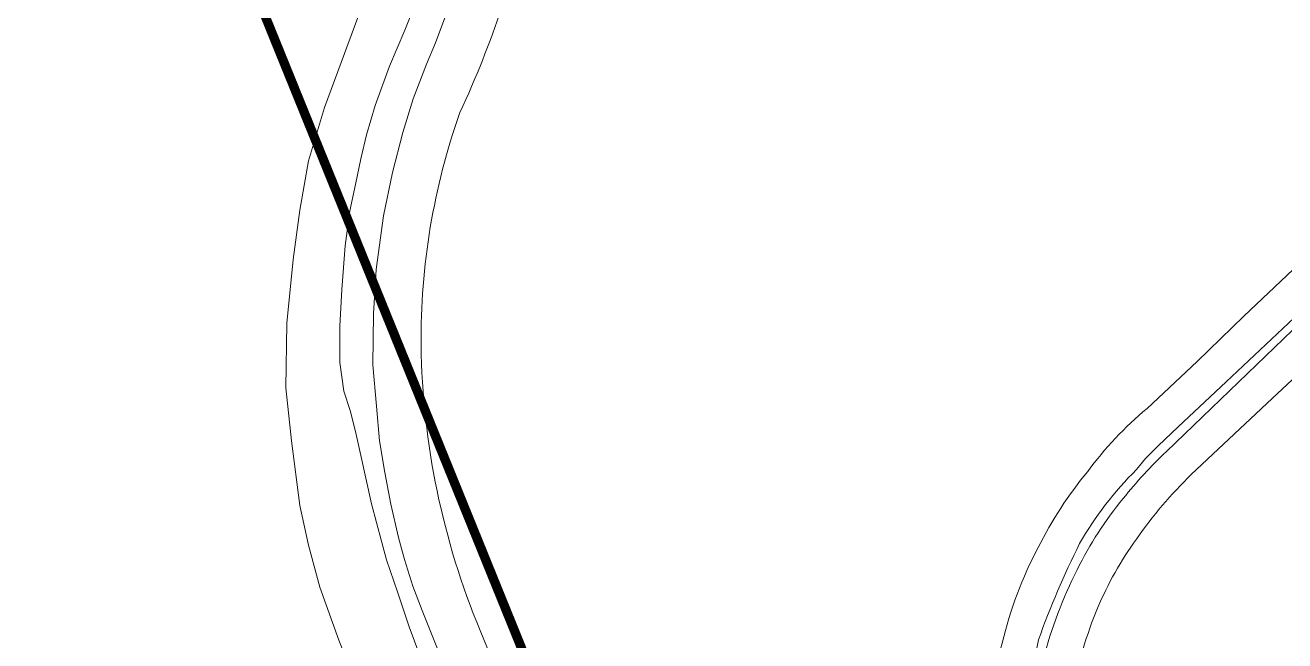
# Model space of a CAD drawing. Header units: feet. Extents: x 6763715 to 6770513, y 1886699 to 1891873.
# Drawn here: x 6763826 to 6764641, y 1890187 to 1890585 of the extents above; entities that cross this region are included whole.
import ezdxf

# ---------------------------------------------------------------- set-up
doc = ezdxf.new("R2010")
doc.units = ezdxf.units.FT
doc.header["$LTSCALE"] = 48
doc.header["$MEASUREMENT"] = 0
doc.linetypes.add('PHANTOM2', pattern=[1.25, 0.625, -0.125, 0.125, -0.125, 0.125, -0.125])
doc.layers.add('C-PROP', color=7, linetype='PHANTOM2', lineweight=0)
doc.layers.add('C-ROAD', color=5, linetype='Continuous', lineweight=0)

msp = doc.modelspace()

# ---------------------------------------------------------------- linework, layer by layer
at = {"layer": 'C-PROP', "ltscale": 0.02, "const_width": 6, "elevation": -178.8}
msp.add_lwpolyline([(6769012.67, 1888295.37, 0.136105), (6767938.83, 1887977.76, -0.282387), (6765535.01, 1887963.21), (6765125.2, 1887960.53), (6765008.26, 1888061.18), (6763829.05, 1890965.33), (6763828.78, 1890985.96), (6763983.43, 1891051.43), (6764153.83, 1890819.55), (6764199.85, 1890842), (6764151.8, 1891122.84, -0.016472), (6764351.86, 1891197.56, -0.000343), (6765614.04, 1891619.04, -0.151573), (6766084.72, 1891639.02, -0.00004), (6767109.8, 1891365.37), (6767424.22, 1891242.17)], format="xyb", dxfattribs=at)
at = {"layer": 'C-ROAD', "lineweight": 0}
for p, q in [((6764676.26, 1890384.72), (6764636.08, 1890346.96)), ((6764636.08, 1890346.96), (6764580.31, 1890294.67)), ((6764120.17, 1890193.73), (6764176, 1890057.23))]:
    msp.add_line(p, q, dxfattribs=at)
at = {"layer": 'C-ROAD'}
for points in [[(6764089.08, 1890915.61), (6764092.75, 1890901.98), (6764096.96, 1890886.42), (6764100.85, 1890868.29), (6764103.45, 1890856.67), (6764105.84, 1890840.91), (6764108.66, 1890813.14), (6764110.66, 1890777.91), (6764107.18, 1890715.52), (6764107.18, 1890715.52), (6764100.52, 1890677.35), (6764091.98, 1890640.56), (6764082.43, 1890609.68), (6764071.49, 1890581.97)], [(6764091.2, 1890573.73), (6764104.53, 1890608.98), (6764111.79, 1890632.07), (6764123.12, 1890671.84), (6764125.14, 1890711.7), (6764122.78, 1890768.99), (6764121.04, 1890799.86), (6764119.21, 1890829.5), (6764117.01, 1890851.58), (6764112.44, 1890872.05), (6764108.31, 1890890.97), (6764105.8, 1890901.06), (6764101.57, 1890915.98)], [(6764079.06, 1890060.49), (6764028.73, 1890187.54), (6764016.46, 1890221.91), (6764009.09, 1890248.91), (6764003.57, 1890274.69), (6763998.04, 1890316.43), (6763994.36, 1890350.8), (6763994.98, 1890392.54), (6763999.27, 1890433.66), (6764003.57, 1890465.58), (6764009.09, 1890497.49), (6764019.53, 1890531.87), (6764041.01, 1890590.17)], [(6764071.49, 1890581.97), (6764061.57, 1890558.57), (6764052.2, 1890533.11), (6764046.67, 1890514.22), (6764042.88, 1890498.72), (6764039.55, 1890482.16), (6764035.8, 1890465.19), (6764032.79, 1890442.52), (6764030.57, 1890414.35), (6764029.38, 1890390.65), (6764029.39, 1890366.98), (6764032.04, 1890348.46), (6764035.98, 1890335.97), (6764039.53, 1890322.49), (6764043.05, 1890306.96), (6764049.78, 1890275.78), (6764059.6, 1890239.55), (6764066.59, 1890218.89), (6764074.33, 1890196.12), (6764084.68, 1890168.45)], [(6764105.78, 1890149.19), (6764082.57, 1890206.83), (6764076.53, 1890222.52), (6764071.29, 1890239.76), (6764067.36, 1890253.88), (6764062.38, 1890275.45), (6764058.39, 1890295.89), (6764055.04, 1890316.46), (6764053.15, 1890338.87), (6764050.8, 1890365.55), (6764051.23, 1890398.58), (6764052.93, 1890427.28), (6764057.56, 1890461.85), (6764063.42, 1890489.99), (6764070.13, 1890515.71), (6764076.89, 1890537.5), (6764085.41, 1890559.99), (6764091.2, 1890573.73)]]:
    msp.add_lwpolyline(points, dxfattribs=at)
for points in [[(6764120.17, 1890193.73, -0.094775), (6764081.9, 1890378.1, -0.087203), (6764107.08, 1890528.71, 0.056019), (6764153.62, 1890667.26, 0.049297), (6764162.05, 1890727.59, -0.288502), (6764178.96, 1890758.38, -0.034519), (6764213.54, 1890776.55, -0.824433)], [(6764451.97, 1890068.08, -0.000505), (6764451.86, 1890068.76, -0.030808), (6764448.86, 1890121.55, -0.069523), (6764457.98, 1890185.72, -0.062299), (6764481.26, 1890247.52, -0.055306), (6764513.31, 1890296.68, -0.058435), (6764551.69, 1890337.38), (6764584.18, 1890367.77), (6764614.36, 1890396.97), (6764646.21, 1890427.2), (6764692.52, 1890471), (6764730.61, 1890506.63), (6764773.49, 1890548.22), (6764791.98, 1890564.41), (6764894.53, 1890663.11)], [(6764474.35, 1890062.53, -0.015407), (6764471.82, 1890090.64, -0.033946), (6764471.89, 1890136.49, -0.017192), (6764481.48, 1890187.76, -0.031181), (6764508.09, 1890249.97, -0.069063), (6764544.92, 1890297.84), (6764550.63, 1890305.12), (6764558.86, 1890313.14), (6764571.86, 1890325.54), (6764602.83, 1890354.66), (6764654.17, 1890402.78, -0.829926), (6764657.43, 1890399.08), (6764564.25, 1890309.63, 0.033141), (6764536.28, 1890279.18, 0.057531), (6764506.55, 1890233.15, 0.054139), (6764484.58, 1890175.21, 0.036652), (6764476.74, 1890120.75, 0.046385), (6764479.99, 1890063.79, -0.943603), (6764474.35, 1890062.53, -2.402838)]]:
    msp.add_lwpolyline(points, format="xyb", dxfattribs=at)
at = {"layer": 'C-ROAD', "lineweight": 0}
for centre, radius, start, end in [((6764782.44, 1890086.81), 289.93, 134.19914, 145.05385), ((6764733.91, 1890117.03), 232.86, 144.30969, 156.91358), ((6764780.33, 1890100.76), 281.97, 157.57051, 168.95052)]:
    msp.add_arc(centre, radius, start, end, dxfattribs=at)

doc.saveas('drawing.dxf')
